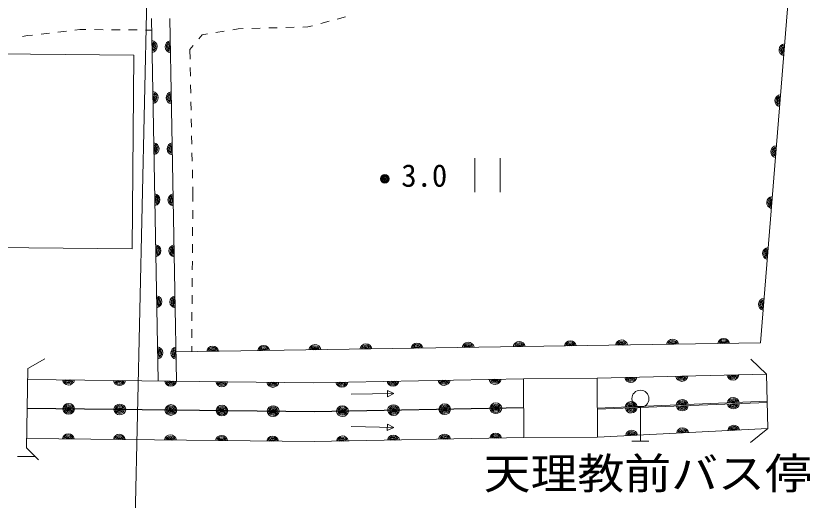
# Model space of a CAD drawing. Units: millimetres, scale not verified. Extents: x 40000 to 680000, y 20000 to 380000.
# Drawn here: x 211502 to 258122, y 270409 to 298860 of the extents above; entities that cross this region are included whole.
import ezdxf
from ezdxf.enums import TextEntityAlignment as Align

# ---------------------------------------------------------------- set-up
doc = ezdxf.new("R2010")
doc.units = ezdxf.units.MM
doc.header["$LTSCALE"] = 1000
doc.layers.add('M-BGD', color=7, linetype='Continuous', lineweight=13)
doc.layers.add('M-BMK-SRVR', color=3, linetype='Continuous', lineweight=13)
doc.styles.add('ＭＳ ゴシック', font='')
doc.styles.get('ＭＳ ゴシック').set_extended_font_data('MS Gothic')

msp = doc.modelspace()

# ---------------------------------------------------------------- linework, layer by layer
at = {"layer": 'M-BGD'}
for p, q in [((219856, 277411), (219464, 298711)), ((220534, 298699), (220926, 277399)), ((229884, 298540), (229400, 298412)), ((230850, 298796), (230367, 298668)), ((214465, 297965), (213969, 297907)), ((215254, 298057), (214962, 298023)), ((215616, 298054), (215254, 298057)), ((216616, 298046), (216116, 298050)), ((217616, 298039), (217116, 298042)), ((218616, 298031), (218116, 298035)), ((219477, 298024), (219116, 298027)), ((223734, 297964), (223241, 297881)), ((224546, 298102), (224227, 298048)), ((224842, 298110), (224546, 298102)), ((225841, 298136), (225342, 298123)), ((226841, 298162), (226341, 298149)), ((227841, 298189), (227341, 298175)), ((228636, 298209), (228341, 298202)), ((228917, 298284), (228636, 298209)), ((212187, 297700), (211893, 297654)), ((212479, 297734), (212187, 297700)), ((213472, 297849), (212976, 297792)), ((222429, 297743), (222231, 297505)), ((222748, 297797), (222429, 297743)), ((221910, 297120), (221712, 296882)), ((221712, 296882), (221723, 296317)), ((221734, 295817), (221744, 295317)), ((221755, 294817), (221765, 294317)), ((221775, 293817), (221786, 293317)), ((221796, 292817), (221807, 292318)), ((221817, 291818), (221827, 291318)), ((221838, 290818), (221848, 290318)), ((238435, 290500), (238435, 288500)), ((239935, 290500), (239935, 288500)), ((221859, 289818), (221869, 289318)), ((221879, 288818), (221891, 288253)), ((221891, 288253), (221889, 287945)), ((221885, 287445), (221881, 286945)), ((221877, 286445), (221873, 285945)), ((221869, 285445), (221865, 284945)), ((221861, 284445), (221857, 283945)), ((221854, 283445), (221850, 282945)), ((221846, 282445), (221842, 281945)), ((221838, 281445), (221834, 280945)), ((221830, 280445), (221826, 279945)), ((221822, 279445), (221820, 279137)), ((245616, 277575), (255566, 277801)), ((231184, 276637), (233684, 276665)), ((233307, 276848), (233684, 276665)), ((233311, 276473), (233307, 276848)), ((233684, 276665), (233311, 276473)), ((255601, 276216), (245630, 275821)), ((245632, 275749), (255603, 276144)), ((248157, 275868), (248157, 273868)), ((231184, 274736), (233683, 274678)), ((233304, 274499), (233313, 274874)), ((233683, 274678), (233304, 274499)), ((233313, 274874), (233683, 274678)), ((255637, 274608), (245645, 274115)), ((247657, 273868), (248657, 273868)), ((211604, 272969), (212636, 272970))]:
    msp.add_line(p, q, dxfattribs=at)
for points in [[(257268, 305116), (255205, 279642), (220894, 279123)], [(213207, 278708), (212203, 278134), (212131, 273488), (212831, 272770)], [(254633, 278698), (255566, 277801), (255637, 274608), (254615, 273801)], [(212193, 277498), (228979, 277308), (241293, 277539)], [(212166, 275785), (229035, 275594), (241307, 275825)], [(241307, 275854), (229036, 275623), (212167, 275814)], [(241322, 274079), (229008, 273847), (212139, 274038)]]:
    msp.add_lwpolyline(points, dxfattribs=at)
for points in [[(218429, 296558), (218322, 285178), (208194, 285274), (208301, 296653)], [(241322, 274079), (245645, 274115), (245616, 277575), (241293, 277539)]]:
    msp.add_lwpolyline(points, close=True, dxfattribs=at)
for centre, radius in [((233157, 289285), 250), ((233157, 289285), 204), ((233157, 289285), 159), ((233157, 289285), 114), ((233157, 289285), 68.2), ((233157, 289285), 22.7), ((248157, 276368), 500)]:
    msp.add_circle(centre, radius, dxfattribs=at)
for centre, radius, start, end in [((219440, 297058), 354, 279.8512, 82.2563), ((219440, 297058), 283, 282.0752, 80.0323), ((219440, 297058), 212, 285.8215, 76.286), ((219440, 297058), 142, 293.5333, 68.5742), ((219440, 297058), 100, 303.8509, 58.2566), ((220619, 297048), 354, 99.8512, 262.2563), ((220619, 297048), 283, 102.0752, 260.0323), ((220619, 297048), 212, 105.8215, 256.286), ((220619, 297048), 142, 113.5332, 248.5742), ((220619, 297048), 100, 123.8509, 238.2566), ((256653, 296860), 354, 94.1674, 256.5725), ((256653, 296860), 283, 96.3914, 254.3485), ((256653, 296860), 212, 100.1377, 250.6022), ((256653, 296860), 142, 107.8495, 242.8904), ((256653, 296860), 100, 118.1671, 232.5728), ((219496, 294059), 354, 279.8512, 82.2563), ((219496, 294059), 283, 282.0752, 80.0323), ((219496, 294059), 212, 285.8215, 76.286), ((219496, 294059), 142, 293.5333, 68.5742), ((220674, 294049), 354, 99.8512, 262.2563), ((220674, 294049), 283, 102.0752, 260.0323), ((220674, 294049), 212, 105.8215, 256.286), ((220674, 294049), 142, 113.5332, 248.5742), ((256411, 293870), 354, 94.1674, 256.5725), ((219496, 294059), 100, 303.8509, 58.2566), ((220674, 294049), 100, 123.8509, 238.2566), ((256411, 293870), 283, 96.3914, 254.3485), ((256411, 293870), 212, 100.1377, 250.6022), ((256411, 293870), 142, 107.8495, 242.8904), ((256411, 293870), 100, 118.1671, 232.5728), ((219551, 291059), 354, 279.8512, 82.2563), ((220729, 291049), 354, 99.8512, 262.2563), ((219551, 291059), 283, 282.0752, 80.0323), ((219551, 291059), 212, 285.8215, 76.286), ((219551, 291059), 142, 293.5333, 68.5742), ((219551, 291059), 100, 303.8509, 58.2566), ((220729, 291049), 283, 102.0752, 260.0323), ((220729, 291049), 212, 105.8215, 256.286), ((220729, 291049), 142, 113.5332, 248.5742), ((220729, 291049), 100, 123.8509, 238.2566), ((256169, 290880), 354, 94.1674, 256.5725), ((256169, 290880), 283, 96.3914, 254.3485), ((256169, 290880), 212, 100.1377, 250.6022), ((256169, 290880), 142, 107.8495, 242.8904), ((256169, 290880), 100, 118.1671, 232.5728), ((219606, 288060), 354, 279.8512, 82.2563), ((219606, 288060), 283, 282.0752, 80.0323), ((219606, 288060), 212, 285.8215, 76.286), ((219606, 288060), 142, 293.5333, 68.5742), ((219606, 288060), 100, 303.8509, 58.2566), ((220784, 288050), 354, 99.8512, 262.2563), ((220784, 288050), 283, 102.0752, 260.0323), ((220784, 288050), 212, 105.8215, 256.286), ((220784, 288050), 142, 113.5332, 248.5742), ((220784, 288050), 100, 123.8509, 238.2566), ((255927, 287889), 354, 94.1674, 256.5725), ((255927, 287889), 283, 96.3914, 254.3485), ((255927, 287889), 212, 100.1377, 250.6022), ((255927, 287889), 142, 107.8495, 242.8904), ((255927, 287889), 100, 118.1671, 232.5728), ((219661, 285060), 354, 279.8512, 82.2563), ((219661, 285060), 283, 282.0752, 80.0323), ((220839, 285050), 354, 99.8512, 262.2563), ((220839, 285050), 283, 102.0752, 260.0323), ((219661, 285060), 212, 285.8215, 76.286), ((219661, 285060), 142, 293.5333, 68.5742), ((219661, 285060), 100, 303.8509, 58.2566), ((220839, 285050), 212, 105.8215, 256.286), ((220839, 285050), 142, 113.5332, 248.5742), ((220839, 285050), 100, 123.8509, 238.2566), ((255685, 284899), 354, 94.1674, 256.5725), ((255685, 284899), 283, 96.3914, 254.3485), ((255685, 284899), 212, 100.1377, 250.6022), ((255685, 284899), 142, 107.8495, 242.8904), ((255685, 284899), 100, 118.1671, 232.5728), ((219716, 282061), 354, 279.8512, 82.2563), ((219716, 282061), 283, 282.0752, 80.0323), ((219716, 282061), 212, 285.8215, 76.286), ((219716, 282061), 142, 293.5333, 68.5742), ((219716, 282061), 100, 303.8509, 58.2566), ((220895, 282051), 354, 99.8512, 262.2563), ((220895, 282051), 283, 102.0752, 260.0323), ((220895, 282051), 212, 105.8215, 256.286), ((220895, 282051), 142, 113.5332, 248.5742), ((220895, 282051), 100, 123.8509, 238.2566), ((255443, 281909), 354, 94.1674, 256.5725), ((255443, 281909), 283, 96.3914, 254.3485), ((255443, 281909), 212, 100.1377, 250.6022), ((255443, 281909), 142, 107.8495, 242.8904), ((255443, 281909), 100, 118.1671, 232.5728), ((241050, 279374), 354, 9.6646, 172.0697), ((244050, 279419), 354, 9.6646, 172.0697), ((247049, 279465), 354, 9.6646, 172.0697), ((247049, 279465), 283, 11.8886, 169.8457), ((250049, 279510), 354, 9.6646, 172.0697), ((250049, 279510), 283, 11.8886, 169.8457), ((250049, 279510), 212, 15.6349, 166.0994), ((253049, 279555), 354, 9.6646, 172.0697), ((253049, 279555), 283, 11.8886, 169.8457), ((253049, 279555), 212, 15.6349, 166.0994), ((219772, 279061), 354, 279.8512, 82.2563), ((219772, 279061), 283, 282.0752, 80.0323), ((219772, 279061), 212, 285.8215, 76.286), ((220950, 279051), 354, 99.8512, 262.2563), ((220950, 279051), 283, 102.0752, 260.0323), ((220950, 279051), 212, 105.8215, 256.286), ((223052, 279101), 354, 9.6646, 172.0697), ((223052, 279101), 283, 11.8886, 169.8457), ((223052, 279101), 212, 15.6349, 166.0994), ((226052, 279147), 354, 9.6646, 172.0697), ((226052, 279147), 283, 11.8886, 169.8457), ((226052, 279147), 212, 15.6349, 166.0994), ((226052, 279147), 142, 23.3467, 158.3876), ((229051, 279192), 354, 9.6646, 172.0697), ((229051, 279192), 283, 11.8886, 169.8457), ((229051, 279192), 212, 15.6349, 166.0994), ((229051, 279192), 142, 23.3467, 158.3876), ((229051, 279192), 100, 33.6643, 148.07), ((232051, 279238), 354, 9.6646, 172.0697), ((232051, 279238), 283, 11.8886, 169.8457), ((232051, 279238), 212, 15.6349, 166.0994), ((232051, 279238), 142, 23.3467, 158.3876), ((232051, 279238), 100, 33.6643, 148.07), ((235051, 279283), 354, 9.6646, 172.0697), ((235051, 279283), 283, 11.8886, 169.8457), ((235051, 279283), 212, 15.6349, 166.0994), ((235051, 279283), 142, 23.3467, 158.3876), ((235051, 279283), 100, 33.6643, 148.07), ((238050, 279328), 354, 9.6646, 172.0697), ((238050, 279328), 283, 11.8886, 169.8457), ((238050, 279328), 212, 15.6349, 166.0994), ((238050, 279328), 142, 23.3467, 158.3876), ((238050, 279328), 100, 33.6643, 148.07), ((241050, 279374), 283, 11.8886, 169.8457), ((241050, 279374), 212, 15.6349, 166.0994), ((241050, 279374), 142, 23.3467, 158.3876), ((241050, 279374), 100, 33.6643, 148.07), ((244050, 279419), 283, 11.8886, 169.8457), ((244050, 279419), 212, 15.6349, 166.0994), ((244050, 279419), 142, 23.3467, 158.3876), ((244050, 279419), 100, 33.6643, 148.07), ((247049, 279465), 212, 15.6349, 166.0994), ((247049, 279465), 142, 23.3467, 158.3876), ((247049, 279465), 100, 33.6643, 148.07), ((250049, 279510), 142, 23.3467, 158.3876), ((250049, 279510), 100, 33.6643, 148.07), ((253049, 279555), 142, 23.3467, 158.3876), ((253049, 279555), 100, 33.6643, 148.07), ((219772, 279061), 142, 293.5333, 68.5742), ((219772, 279061), 100, 303.8509, 58.2566), ((220950, 279051), 142, 113.5332, 248.5742), ((220950, 279051), 100, 123.8509, 238.2566), ((223052, 279101), 142, 23.3467, 158.3876), ((223052, 279101), 100, 33.6643, 148.07), ((226052, 279147), 100, 33.6643, 148.07), ((214587, 277525), 354, 188.1491, 350.5543), ((214587, 277525), 283, 190.3731, 348.3302), ((214587, 277525), 212, 194.1195, 344.5839), ((214587, 277525), 142, 201.8312, 336.8722), ((214587, 277525), 100, 212.1489, 326.5545), ((217587, 277491), 354, 188.1491, 350.5543), ((217587, 277491), 283, 190.3731, 348.3302), ((217587, 277491), 212, 194.1195, 344.5839), ((217587, 277491), 142, 201.8312, 336.8722), ((217587, 277491), 100, 212.1489, 326.5545), ((220587, 277457), 354, 188.1491, 350.5543), ((220587, 277457), 283, 190.3731, 348.3302), ((220587, 277457), 212, 194.1195, 344.5839), ((220587, 277457), 142, 201.8312, 336.8722), ((220587, 277457), 100, 212.1489, 326.5545), ((233635, 277449), 354, 189.8744, 352.2796), ((233635, 277449), 283, 192.0984, 350.0555), ((233635, 277449), 212, 195.8448, 346.3092), ((233635, 277449), 142, 203.5565, 338.5975), ((233635, 277449), 100, 213.8741, 328.2798), ((236635, 277506), 354, 189.8744, 352.2796), ((236635, 277506), 283, 192.0984, 350.0555), ((236635, 277506), 212, 195.8448, 346.3092), ((236635, 277506), 142, 203.5565, 338.5975), ((236635, 277506), 100, 213.8741, 328.2798), ((239634, 277562), 354, 189.8744, 352.2796), ((239634, 277562), 283, 192.0984, 350.0555), ((239634, 277562), 212, 195.8448, 346.3092), ((239634, 277562), 142, 203.5565, 338.5975), ((239634, 277562), 100, 213.8741, 328.2798), ((247591, 277674), 354, 190.0985, 352.5037), ((247591, 277674), 283, 192.3226, 350.2797), ((247591, 277674), 212, 196.0689, 346.5333), ((247591, 277674), 142, 203.7806, 338.8216), ((247591, 277674), 100, 214.0983, 328.5039), ((250590, 277742), 354, 190.0985, 352.5037), ((250590, 277742), 283, 192.3226, 350.2797), ((250590, 277742), 212, 196.0689, 346.5333), ((250590, 277742), 142, 203.7806, 338.8216), ((250590, 277742), 100, 214.0983, 328.5039), ((253589, 277810), 354, 190.0985, 352.5037), ((253589, 277810), 283, 192.3226, 350.2797), ((253589, 277810), 212, 196.0689, 346.5333), ((253589, 277810), 142, 203.7806, 338.8216), ((253589, 277810), 100, 214.0983, 328.5039), ((223587, 277423), 354, 188.1491, 350.5543), ((223587, 277423), 283, 190.3731, 348.3302), ((223587, 277423), 212, 194.1195, 344.5839), ((223587, 277423), 142, 201.8312, 336.8722), ((223587, 277423), 100, 212.1489, 326.5545), ((226586, 277389), 354, 188.1491, 350.5543), ((226586, 277389), 283, 190.3731, 348.3302), ((226586, 277389), 212, 194.1195, 344.5839), ((226586, 277389), 142, 201.8312, 336.8722), ((226586, 277389), 100, 212.1489, 326.5545), ((230636, 277393), 354, 189.8744, 352.2796), ((230636, 277393), 283, 192.0984, 350.0555), ((230636, 277393), 212, 195.8448, 346.3092), ((230636, 277393), 142, 203.5565, 338.5975), ((230636, 277393), 100, 213.8741, 328.2798), ((214601, 275732), 354, 8.1491, 170.5543), ((214601, 275732), 283, 10.3731, 168.3302), ((217601, 275698), 354, 8.1491, 170.5543), ((220601, 275664), 354, 8.1491, 170.5543), ((233673, 275656), 354, 9.8744, 172.2796), ((236672, 275712), 354, 9.8744, 172.2796), ((236672, 275712), 283, 12.0984, 170.0555), ((239672, 275769), 354, 9.8744, 172.2796), ((239672, 275769), 283, 12.0984, 170.0555), ((247620, 275846), 354, 11.0639, 173.4691), ((247620, 275846), 283, 13.288, 171.2451), ((247620, 275846), 212, 17.0343, 167.4987), ((250618, 275964), 354, 11.0639, 173.4691), ((250618, 275964), 283, 13.288, 171.2451), ((250618, 275964), 212, 17.0343, 167.4987), ((250618, 275964), 142, 24.746, 159.787), ((250618, 275964), 100, 35.0637, 149.4693), ((253615, 276083), 354, 11.0639, 173.4691), ((253613, 276119), 354, 191.0639, 353.4691), ((253615, 276083), 283, 13.288, 171.2451), ((253613, 276119), 283, 193.288, 351.2451), ((253615, 276083), 212, 17.0343, 167.4987), ((253613, 276119), 212, 197.0343, 347.4987), ((253615, 276083), 142, 24.746, 159.787), ((253613, 276119), 142, 204.746, 339.787), ((253615, 276083), 100, 35.0637, 149.4693), ((253613, 276119), 100, 215.0637, 329.4693), ((214602, 275812), 354, 188.1491, 350.5543), ((214602, 275812), 283, 190.3731, 348.3302), ((214601, 275732), 212, 14.1195, 164.5839), ((214602, 275812), 212, 194.1195, 344.5839), ((214602, 275812), 142, 201.8312, 336.8722), ((214601, 275732), 142, 21.8312, 156.8722), ((214602, 275812), 100, 212.1489, 326.5545), ((214601, 275732), 100, 32.1489, 146.5545), ((217602, 275778), 354, 188.1491, 350.5543), ((217602, 275778), 283, 190.3731, 348.3302), ((217601, 275698), 283, 10.3731, 168.3302), ((217601, 275698), 212, 14.1195, 164.5839), ((217602, 275778), 212, 194.1195, 344.5839), ((217602, 275778), 142, 201.8312, 336.8722), ((217601, 275698), 142, 21.8312, 156.8722), ((217602, 275778), 100, 212.1489, 326.5545), ((217601, 275698), 100, 32.1489, 146.5545), ((220601, 275744), 354, 188.1491, 350.5543), ((220601, 275744), 283, 190.3731, 348.3302), ((220601, 275664), 283, 10.3731, 168.3302), ((220601, 275744), 212, 194.1195, 344.5839), ((220601, 275664), 212, 14.1195, 164.5839), ((220601, 275744), 142, 201.8312, 336.8722), ((220601, 275664), 142, 21.8312, 156.8722), ((220601, 275744), 100, 212.1489, 326.5545), ((220601, 275664), 100, 32.1489, 146.5545), ((223601, 275710), 354, 188.1491, 350.5543), ((223600, 275630), 354, 8.1491, 170.5543), ((223601, 275710), 283, 190.3731, 348.3302), ((223600, 275630), 283, 10.3731, 168.3302), ((223600, 275630), 212, 14.1195, 164.5839), ((223601, 275710), 212, 194.1195, 344.5839), ((223601, 275710), 142, 201.8312, 336.8722), ((223600, 275630), 142, 21.8312, 156.8722), ((223601, 275710), 100, 212.1489, 326.5545), ((223600, 275630), 100, 32.1489, 146.5545), ((226601, 275676), 354, 188.1491, 350.5543), ((226600, 275596), 354, 8.1491, 170.5543), ((226601, 275676), 283, 190.3731, 348.3302), ((226600, 275596), 283, 10.3731, 168.3302), ((226600, 275596), 212, 14.1195, 164.5839), ((226601, 275676), 212, 194.1195, 344.5839), ((226601, 275676), 142, 201.8312, 336.8722), ((226600, 275596), 142, 21.8312, 156.8722), ((226601, 275676), 100, 212.1489, 326.5545), ((226600, 275596), 100, 32.1489, 146.5545), ((230673, 275600), 354, 9.8744, 172.2796), ((230671, 275679), 354, 189.8744, 352.2796), ((230673, 275600), 283, 12.0984, 170.0555), ((230671, 275679), 283, 192.0984, 350.0555), ((230673, 275600), 212, 15.8448, 166.3092), ((230671, 275679), 212, 195.8448, 346.3092), ((230673, 275600), 142, 23.5565, 158.5975), ((230671, 275679), 142, 203.5565, 338.5975), ((230673, 275600), 100, 33.8742, 148.2798), ((230671, 275679), 100, 213.8741, 328.2798), ((233670, 275736), 354, 189.8744, 352.2796), ((233670, 275736), 283, 192.0984, 350.0555), ((233673, 275656), 283, 12.0984, 170.0555), ((233670, 275736), 212, 195.8448, 346.3092), ((233673, 275656), 212, 15.8448, 166.3092), ((233670, 275736), 142, 203.5565, 338.5975), ((233673, 275656), 142, 23.5565, 158.5975), ((233670, 275736), 100, 213.8741, 328.2798), ((233673, 275656), 100, 33.8742, 148.2798), ((236670, 275792), 354, 189.8744, 352.2796), ((236670, 275792), 283, 192.0984, 350.0555), ((236672, 275712), 212, 15.8448, 166.3092), ((236670, 275792), 212, 195.8448, 346.3092), ((236672, 275712), 142, 23.5565, 158.5975), ((236670, 275792), 142, 203.5565, 338.5975), ((236672, 275712), 100, 33.8742, 148.2798), ((236670, 275792), 100, 213.8741, 328.2798), ((239669, 275848), 354, 189.8744, 352.2796), ((239669, 275848), 283, 192.0984, 350.0555), ((239669, 275848), 212, 195.8448, 346.3092), ((239672, 275769), 212, 15.8448, 166.3092), ((239669, 275848), 142, 203.5565, 338.5975), ((239672, 275769), 142, 23.5565, 158.5975), ((239669, 275848), 100, 213.8741, 328.2798), ((239672, 275769), 100, 33.8742, 148.2798), ((247617, 275882), 354, 191.0639, 353.4691), ((247617, 275882), 283, 193.288, 351.2451), ((247617, 275882), 212, 197.0343, 347.4987), ((247620, 275846), 142, 24.746, 159.787), ((247617, 275882), 142, 204.746, 339.787), ((247620, 275846), 100, 35.0637, 149.4693), ((247617, 275882), 100, 215.0637, 329.4693), ((250615, 276001), 354, 191.0639, 353.4691), ((250615, 276001), 283, 193.288, 351.2451), ((250615, 276001), 212, 197.0343, 347.4987), ((250615, 276001), 142, 204.746, 339.787), ((250615, 276001), 100, 215.0637, 329.4693), ((250644, 274307), 354, 11.6239, 174.0291), ((253640, 274455), 354, 11.6239, 174.0291), ((253640, 274455), 283, 13.8479, 171.805), ((253640, 274455), 212, 17.5943, 168.0587), ((253640, 274455), 142, 25.306, 160.347), ((214574, 273956), 354, 8.1491, 170.5543), ((214574, 273956), 283, 10.3731, 168.3302), ((214574, 273956), 212, 14.1195, 164.5839), ((217573, 273922), 354, 8.1491, 170.5543), ((217573, 273922), 283, 10.3731, 168.3302), ((217573, 273922), 212, 14.1195, 164.5839), ((220573, 273888), 354, 8.1491, 170.5543), ((220573, 273888), 283, 10.3731, 168.3302), ((223573, 273855), 354, 8.1491, 170.5543), ((223573, 273855), 283, 10.3731, 168.3302), ((226573, 273821), 354, 8.1491, 170.5543), ((230667, 273824), 354, 9.8744, 172.2796), ((233666, 273881), 354, 9.8744, 172.2796), ((233666, 273881), 283, 12.0984, 170.0555), ((236666, 273937), 354, 9.8744, 172.2796), ((236666, 273937), 283, 12.0984, 170.0555), ((236666, 273937), 212, 15.8448, 166.3092), ((239665, 273993), 354, 9.8744, 172.2796), ((239665, 273993), 283, 12.0984, 170.0555), ((239665, 273993), 212, 15.8448, 166.3092), ((239665, 273993), 142, 23.5565, 158.5975), ((247648, 274159), 354, 11.6239, 174.0291), ((247648, 274159), 283, 13.8479, 171.805), ((247648, 274159), 212, 17.5943, 168.0587), ((247648, 274159), 142, 25.306, 160.347), ((247648, 274159), 100, 35.6237, 150.0293), ((250644, 274307), 283, 13.8479, 171.805), ((250644, 274307), 212, 17.5943, 168.0587), ((250644, 274307), 142, 25.306, 160.347), ((250644, 274307), 100, 35.6237, 150.0293), ((253640, 274455), 100, 35.6237, 150.0293), ((214574, 273956), 142, 21.8312, 156.8722), ((214574, 273956), 100, 32.1489, 146.5545), ((217573, 273922), 142, 21.8312, 156.8722), ((217573, 273922), 100, 32.1489, 146.5545), ((220573, 273888), 212, 14.1195, 164.5839), ((220573, 273888), 142, 21.8312, 156.8722), ((220573, 273888), 100, 32.1489, 146.5545), ((223573, 273855), 212, 14.1195, 164.5839), ((223573, 273855), 142, 21.8312, 156.8722), ((223573, 273855), 100, 32.1489, 146.5545), ((226573, 273821), 283, 10.3731, 168.3302), ((226573, 273821), 212, 14.1195, 164.5839), ((226573, 273821), 142, 21.8312, 156.8722), ((226573, 273821), 100, 32.1489, 146.5545), ((230667, 273824), 283, 12.0984, 170.0555), ((230667, 273824), 212, 15.8448, 166.3092), ((230667, 273824), 142, 23.5565, 158.5975), ((230667, 273824), 100, 33.8742, 148.2798), ((233666, 273881), 212, 15.8448, 166.3092), ((233666, 273881), 142, 23.5565, 158.5975), ((233666, 273881), 100, 33.8742, 148.2798), ((236666, 273937), 142, 23.5565, 158.5975), ((236666, 273937), 100, 33.8742, 148.2798), ((239665, 273993), 100, 33.8742, 148.2798)]:
    msp.add_arc(centre, radius, start, end, dxfattribs=at)
at = {"layer": 'M-BMK-SRVR'}
msp.add_line((218488, 268382), (219333, 306811), dxfattribs=at)

# ---------------------------------------------------------------- texts
at = {"layer": 'M-BGD', "style": 'ＭＳ ゴシック'}
msp.add_text('3.0', height=1320, dxfattribs=at).set_placement((234126, 288424), align=Align.BOTTOM_LEFT)
at = {"layer": 'M-BGD', "style": 'ＭＳ ゴシック', "width": 1.1}
msp.add_text('天理教前バス停', height=1833, dxfattribs=at).set_placement((248592, 270510), align=Align.BOTTOM_CENTER)

doc.saveas('drawing.dxf')
